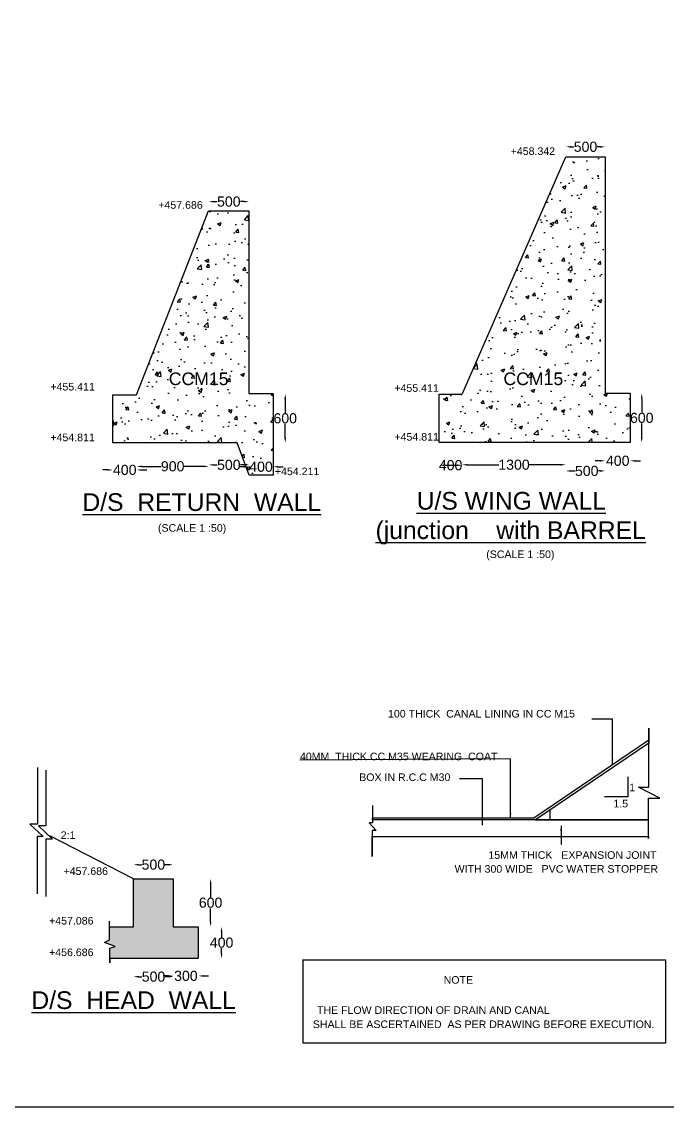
# Model space of a CAD drawing. Header units: inches. Extents: x 2054 to 2706, y -111 to 346.
# Drawn here: x 2296.1 to 2424, y -111.4 to 103.5 of the extents above; entities that cross this region are included whole.
import ezdxf

# ---------------------------------------------------------------- set-up
doc = ezdxf.new("R2010")
doc.units = ezdxf.units.IN
doc.header["$MEASUREMENT"] = 0
for name, color, linetype in [('DIMENSIONS', 7, 'Continuous'), ('DRAWING', 2, 'Continuous'), ('TEXT', 1, 'Continuous')]:
    doc.layers.add(name, color=color, linetype=linetype)
doc.styles.get("Standard").update_dxf_attribs({"font": 'arial.ttf', "height": 2})
doc.dimstyles.get("Standard").update_dxf_attribs({"dimtxt": 2, "dimasz": 1, "dimexe": 0.18, "dimexo": 0.0625, "dimgap": 0.09, "dimtad": 0, "dimtih": 1, "dimtoh": 1, "dimdec": 4, "dimzin": 0, "dimdsep": 46, "dimtxsty": 'Standard', "dimcen": 0.09, "dimse1": 1, "dimse2": 1, "dimadec": 0, "dimazin": 0, "dimtfac": 1, "dimtdec": 4, "dimtofl": 0, "dimtmove": 0, "dimatfit": 3, "dimfxl": 1, "dimtolj": 1, "dimtzin": 0, "dimarcsym": 0})
pattern_1 = [(50, (0, 0), (7.172602, -0.627521), [0.75, -8.25]), (355, (0, 0), (-1.387513, 7.521921), [0.6, -6.6]), (100.4514, (0.598, -0.052), (5.785094, 6.894395), [0.637402, -7.011421]), (46.1842, (0, 2), (10.67241, -1.65519), [1.125, -12.375]), (96.6356, (0.889, 1.862), (9.346627, 9.74118), [0.956103, -10.51713]), (351.1842, (0, 2), (9.34662, 9.741186), [0.9, -9.9]), (21, (1, 1.5), (5.96907, -4.026189), [0.75, -8.25]), (326, (1, 1.5), (2.433153, 7.2515), [0.6, -6.6]), (71.4514, (1.4974, 1.1645), (8.402226, 3.225305), [0.637402, -7.011421]), (37.5, (0, 0), (0.1215986, 3.3289385), [0, -6.52, 0, -6.7, 0, -6.625]), (7.5, (0, 0), (2.6306954, 3.944117), [0, -3.82, 0, -6.37, 0, -2.525]), (327.5, (-2.23, 0), (5.3382244, -0.2255487), [0, -2.5, 0, -7.8, 0, -10.35]), (317.5, (-3.23, 0), (5.831862, 1.00105), [0, -3.25, 0, -5.18, 0, -7.35])]

# ---------------------------------------------------------------- blocks, each defined once
blk = doc.blocks.new('*D65')
at = {"layer": 'Defpoints', "color": 0, "transparency": 16777216}
for p in [(2341.15, 67.89), (2333.17, 66.09), (2341.15, 66.09)]:
    blk.add_point(p, dxfattribs=at)
at = {"layer": 'DIMENSIONS', "color": 0, "lineweight": -2, "transparency": 16777216}
for p, q in [((2334.17, 67.89), (2334.86, 67.89)), ((2340.15, 67.89), (2339.45, 67.89))]:
    blk.add_line(p, q, dxfattribs=at)
at = {"layer": 'DIMENSIONS', "color": 0, "transparency": 16777216}
for points in [[(2334.17, 68.05), (2334.17, 67.72), (2333.17, 67.89)], [(2340.15, 68.05), (2340.15, 67.72), (2341.15, 67.89)]]:
    blk.add_solid(points, dxfattribs=at)
at = {"layer": 'DIMENSIONS', "color": 0, "transparency": 16777216, "insert": (2337.16, 67.89), "char_height": 2, "attachment_point": 5}
blk.add_mtext('\\A1;500', dxfattribs=at)
blk = doc.blocks.new('*D66')
at = {"layer": 'Defpoints', "color": 0, "transparency": 16777216}
for p in [(2318.91, 29.65), (2314.2, 20.16), (2318.91, 14.78)]:
    blk.add_point(p, dxfattribs=at)
at = {"layer": 'DIMENSIONS', "color": 0, "lineweight": -2, "transparency": 16777216}
for p, q in [((2313.2, 14.78), (2312.2, 14.78)), ((2319.91, 14.78), (2320.91, 14.78))]:
    blk.add_line(p, q, dxfattribs=at)
at = {"layer": 'DIMENSIONS', "color": 0, "transparency": 16777216}
for points in [[(2313.2, 14.94), (2313.2, 14.61), (2314.2, 14.78)], [(2319.91, 14.94), (2319.91, 14.61), (2318.91, 14.78)]]:
    blk.add_solid(points, dxfattribs=at)
at = {"layer": 'DIMENSIONS', "color": 0, "transparency": 16777216, "insert": (2316.55, 14.78), "char_height": 2, "attachment_point": 5}
blk.add_mtext('\\A1;400', dxfattribs=at)
blk = doc.blocks.new('*D67')
at = {"layer": 'Defpoints', "color": 0, "transparency": 16777216}
for p in [(2333.17, 66.16), (2318.91, 29.65), (2333.17, 15.49)]:
    blk.add_point(p, dxfattribs=at)
at = {"layer": 'DIMENSIONS', "color": 0, "lineweight": -2, "transparency": 16777216}
for p, q in [((2319.91, 15.49), (2323.74, 15.49)), ((2332.17, 15.49), (2328.33, 15.49))]:
    blk.add_line(p, q, dxfattribs=at)
at = {"layer": 'DIMENSIONS', "color": 0, "transparency": 16777216}
for points in [[(2319.91, 15.65), (2319.91, 15.32), (2318.91, 15.49)], [(2332.17, 15.65), (2332.17, 15.32), (2333.17, 15.49)]]:
    blk.add_solid(points, dxfattribs=at)
at = {"layer": 'DIMENSIONS', "color": 0, "transparency": 16777216, "insert": (2326.04, 15.49), "char_height": 2, "attachment_point": 5}
blk.add_mtext('\\A1;900', dxfattribs=at)
blk = doc.blocks.new('*D68')
at = {"layer": 'Defpoints', "color": 0, "transparency": 16777216}
for p in [(2333.17, 66.09), (2341.15, 66.09), (2341.15, 15.78)]:
    blk.add_point(p, dxfattribs=at)
at = {"layer": 'DIMENSIONS', "color": 0, "lineweight": -2, "transparency": 16777216}
for p, q in [((2334.17, 15.78), (2334.86, 15.78)), ((2340.15, 15.78), (2339.45, 15.78))]:
    blk.add_line(p, q, dxfattribs=at)
at = {"layer": 'DIMENSIONS', "color": 0, "transparency": 16777216}
for points in [[(2334.17, 15.94), (2334.17, 15.61), (2333.17, 15.78)], [(2340.15, 15.94), (2340.15, 15.61), (2341.15, 15.78)]]:
    blk.add_solid(points, dxfattribs=at)
at = {"layer": 'DIMENSIONS', "color": 0, "transparency": 16777216, "insert": (2337.16, 15.78), "char_height": 2, "attachment_point": 5}
blk.add_mtext('\\A1;500', dxfattribs=at)
blk = doc.blocks.new('*D69')
at = {"layer": 'Defpoints', "color": 0, "transparency": 16777216}
for p in [(2341.15, 29.9), (2345.91, 29.9), (2345.91, 15.41)]:
    blk.add_point(p, dxfattribs=at)
at = {"layer": 'DIMENSIONS', "color": 0, "lineweight": -2, "transparency": 16777216}
for p, q in [((2340.15, 15.41), (2339.15, 15.41)), ((2346.91, 15.41), (2347.91, 15.41))]:
    blk.add_line(p, q, dxfattribs=at)
at = {"layer": 'DIMENSIONS', "color": 0, "transparency": 16777216}
for points in [[(2340.15, 15.57), (2340.15, 15.24), (2341.15, 15.41)], [(2346.91, 15.57), (2346.91, 15.24), (2345.91, 15.41)]]:
    blk.add_solid(points, dxfattribs=at)
at = {"layer": 'DIMENSIONS', "color": 0, "transparency": 16777216, "insert": (2343.53, 15.41), "char_height": 2, "attachment_point": 5}
blk.add_mtext('\\A1;400', dxfattribs=at)
blk = doc.blocks.new('*D70')
at = {"layer": 'Defpoints', "color": 0, "transparency": 16777216}
for p in [(2345.91, 29.84), (2338.81, 20.15), (2348.33, 20.15)]:
    blk.add_point(p, dxfattribs=at)
at = {"layer": 'DIMENSIONS', "color": 0, "lineweight": -2, "transparency": 16777216}
for p, q in [((2348.33, 28.84), (2348.33, 26.11)), ((2348.33, 21.15), (2348.33, 23.88))]:
    blk.add_line(p, q, dxfattribs=at)
at = {"layer": 'DIMENSIONS', "color": 0, "transparency": 16777216}
for points in [[(2348.16, 28.84), (2348.5, 28.84), (2348.33, 29.84)], [(2348.16, 21.15), (2348.5, 21.15), (2348.33, 20.15)]]:
    blk.add_solid(points, dxfattribs=at)
at = {"layer": 'DIMENSIONS', "color": 0, "transparency": 16777216, "insert": (2348.33, 24.99), "char_height": 2, "attachment_point": 5}
blk.add_mtext('\\A1;600', dxfattribs=at)
blk = doc.blocks.new('*D71')
at = {"layer": 'Defpoints', "color": 0, "transparency": 16777216}
for p in [(2411.69, 78.73), (2403.9, 76.75), (2411.69, 76.75)]:
    blk.add_point(p, dxfattribs=at)
at = {"layer": 'DIMENSIONS', "color": 0, "lineweight": -2, "transparency": 16777216}
for p, q in [((2404.9, 78.73), (2405.5, 78.73)), ((2410.69, 78.73), (2410.09, 78.73))]:
    blk.add_line(p, q, dxfattribs=at)
at = {"layer": 'DIMENSIONS', "color": 0, "transparency": 16777216}
for points in [[(2404.9, 78.89), (2404.9, 78.56), (2403.9, 78.73)], [(2410.69, 78.89), (2410.69, 78.56), (2411.69, 78.73)]]:
    blk.add_solid(points, dxfattribs=at)
at = {"layer": 'DIMENSIONS', "color": 0, "transparency": 16777216, "insert": (2407.79, 78.73), "char_height": 2, "attachment_point": 5}
blk.add_mtext('\\A1;500', dxfattribs=at)
blk = doc.blocks.new('*D72')
at = {"layer": 'Defpoints', "color": 0, "transparency": 16777216}
for p in [(2416.65, 29.96), (2416.65, 20.2), (2418.93, 20.2)]:
    blk.add_point(p, dxfattribs=at)
at = {"layer": 'DIMENSIONS', "color": 0, "lineweight": -2, "transparency": 16777216}
for p, q in [((2418.93, 28.96), (2418.93, 26.19)), ((2418.93, 21.2), (2418.93, 23.97))]:
    blk.add_line(p, q, dxfattribs=at)
at = {"layer": 'DIMENSIONS', "color": 0, "transparency": 16777216}
for points in [[(2418.76, 28.96), (2419.09, 28.96), (2418.93, 29.96)], [(2418.76, 21.2), (2419.09, 21.2), (2418.93, 20.2)]]:
    blk.add_solid(points, dxfattribs=at)
at = {"layer": 'DIMENSIONS', "color": 0, "transparency": 16777216, "insert": (2418.93, 25.08), "char_height": 2, "attachment_point": 5}
blk.add_mtext('\\A1;600', dxfattribs=at)
blk = doc.blocks.new('*D73')
at = {"layer": 'Defpoints', "color": 0, "transparency": 16777216}
for p in [(2383.37, 29.8), (2378.79, 20.2), (2383.37, 15.71)]:
    blk.add_point(p, dxfattribs=at)
at = {"layer": 'DIMENSIONS', "color": 0, "lineweight": -2, "transparency": 16777216}
blk.add_line((2379.79, 15.71), (2382.37, 15.71), dxfattribs=at)
at = {"layer": 'DIMENSIONS', "color": 0, "transparency": 16777216}
for points in [[(2379.79, 15.88), (2379.79, 15.55), (2378.79, 15.71)], [(2382.37, 15.88), (2382.37, 15.55), (2383.37, 15.71)]]:
    blk.add_solid(points, dxfattribs=at)
at = {"layer": 'DIMENSIONS', "color": 0, "transparency": 16777216, "insert": (2381.08, 15.71), "char_height": 2, "attachment_point": 5}
blk.add_mtext('\\A1;400', dxfattribs=at)
blk = doc.blocks.new('*D74')
at = {"layer": 'Defpoints', "color": 0, "transparency": 16777216}
for p in [(2403.9, 76.81), (2383.37, 29.74), (2403.9, 15.81)]:
    blk.add_point(p, dxfattribs=at)
at = {"layer": 'DIMENSIONS', "color": 0, "lineweight": -2, "transparency": 16777216}
for p, q in [((2384.37, 15.81), (2390.65, 15.81)), ((2402.9, 15.81), (2396.61, 15.81))]:
    blk.add_line(p, q, dxfattribs=at)
at = {"layer": 'DIMENSIONS', "color": 0, "transparency": 16777216}
for points in [[(2384.37, 15.98), (2384.37, 15.64), (2383.37, 15.81)], [(2402.9, 15.98), (2402.9, 15.64), (2403.9, 15.81)]]:
    blk.add_solid(points, dxfattribs=at)
at = {"layer": 'DIMENSIONS', "color": 0, "transparency": 16777216, "insert": (2393.63, 15.81), "char_height": 2, "attachment_point": 5}
blk.add_mtext('\\A1;1300', dxfattribs=at)
blk = doc.blocks.new('*D75')
at = {"layer": 'Defpoints', "color": 0, "transparency": 16777216}
for p in [(2411.69, 29.96), (2403.9, 20.2), (2411.69, 14.58)]:
    blk.add_point(p, dxfattribs=at)
at = {"layer": 'DIMENSIONS', "color": 0, "lineweight": -2, "transparency": 16777216}
for p, q in [((2404.9, 14.58), (2405.73, 14.58)), ((2410.69, 14.58), (2410.33, 14.58))]:
    blk.add_line(p, q, dxfattribs=at)
at = {"layer": 'DIMENSIONS', "color": 0, "transparency": 16777216}
for points in [[(2404.9, 14.75), (2404.9, 14.41), (2403.9, 14.58)], [(2410.69, 14.75), (2410.69, 14.41), (2411.69, 14.58)]]:
    blk.add_solid(points, dxfattribs=at)
at = {"layer": 'DIMENSIONS', "color": 0, "transparency": 16777216, "insert": (2408.03, 14.58), "char_height": 2, "attachment_point": 5}
blk.add_mtext('\\A1;500', dxfattribs=at)
blk = doc.blocks.new('*D76')
at = {"layer": 'Defpoints', "color": 0, "transparency": 16777216}
for p in [(2411.69, 29.9), (2416.65, 29.9), (2416.65, 16.59)]:
    blk.add_point(p, dxfattribs=at)
at = {"layer": 'DIMENSIONS', "color": 0, "lineweight": -2, "transparency": 16777216}
for p, q in [((2410.69, 16.59), (2409.69, 16.59)), ((2417.65, 16.59), (2418.65, 16.59))]:
    blk.add_line(p, q, dxfattribs=at)
at = {"layer": 'DIMENSIONS', "color": 0, "transparency": 16777216}
for points in [[(2410.69, 16.75), (2410.69, 16.42), (2411.69, 16.59)], [(2417.65, 16.75), (2417.65, 16.42), (2416.65, 16.59)]]:
    blk.add_solid(points, dxfattribs=at)
at = {"layer": 'DIMENSIONS', "color": 0, "transparency": 16777216, "insert": (2414.17, 16.59), "char_height": 2, "attachment_point": 5}
blk.add_mtext('\\A1;400', dxfattribs=at)
blk = doc.blocks.new('*D85')
at = {"layer": 'Defpoints', "color": 0, "transparency": 16777216}
for p in [(2326.13, -63.34), (2318.3, -66.14), (2326.13, -66.14)]:
    blk.add_point(p, dxfattribs=at)
at = {"layer": 'DIMENSIONS', "color": 0, "lineweight": -2, "transparency": 16777216}
for p, q in [((2319.3, -63.34), (2319.92, -63.34)), ((2325.13, -63.34), (2324.51, -63.34))]:
    blk.add_line(p, q, dxfattribs=at)
at = {"layer": 'DIMENSIONS', "color": 0, "transparency": 16777216}
for points in [[(2319.3, -63.18), (2319.3, -63.51), (2318.3, -63.34)], [(2325.13, -63.18), (2325.13, -63.51), (2326.13, -63.34)]]:
    blk.add_solid(points, dxfattribs=at)
at = {"layer": 'DIMENSIONS', "color": 0, "transparency": 16777216, "insert": (2322.22, -63.34), "char_height": 2, "attachment_point": 5}
blk.add_mtext('\\A1;500', dxfattribs=at)
blk = doc.blocks.new('*D86')
at = {"layer": 'Defpoints', "color": 0, "transparency": 16777216}
for p in [(2326.13, -66.14), (2326.13, -75.61), (2333.55, -75.61)]:
    blk.add_point(p, dxfattribs=at)
at = {"layer": 'DIMENSIONS', "color": 0, "lineweight": -2, "transparency": 16777216}
for p, q in [((2333.55, -67.14), (2333.55, -69.76)), ((2333.55, -74.61), (2333.55, -71.99))]:
    blk.add_line(p, q, dxfattribs=at)
at = {"layer": 'DIMENSIONS', "color": 0, "transparency": 16777216}
for points in [[(2333.39, -67.14), (2333.72, -67.14), (2333.55, -66.14)], [(2333.39, -74.61), (2333.72, -74.61), (2333.55, -75.61)]]:
    blk.add_solid(points, dxfattribs=at)
at = {"layer": 'DIMENSIONS', "color": 0, "transparency": 16777216, "insert": (2333.55, -70.87), "char_height": 2, "attachment_point": 5}
blk.add_mtext('\\A1;600', dxfattribs=at)
blk = doc.blocks.new('*D87')
at = {"layer": 'Defpoints', "color": 0, "transparency": 16777216}
for p in [(2331.06, -75.61), (2331.06, -81.94), (2335.73, -81.94)]:
    blk.add_point(p, dxfattribs=at)
at = {"layer": 'DIMENSIONS', "color": 0, "lineweight": -2, "transparency": 16777216}
for p, q in [((2335.73, -76.61), (2335.73, -77.67)), ((2335.73, -80.94), (2335.73, -79.89))]:
    blk.add_line(p, q, dxfattribs=at)
at = {"layer": 'DIMENSIONS', "color": 0, "transparency": 16777216}
for points in [[(2335.56, -76.61), (2335.89, -76.61), (2335.73, -75.61)], [(2335.56, -80.94), (2335.89, -80.94), (2335.73, -81.94)]]:
    blk.add_solid(points, dxfattribs=at)
at = {"layer": 'DIMENSIONS', "color": 0, "transparency": 16777216, "insert": (2335.73, -78.78), "char_height": 2, "attachment_point": 5}
blk.add_mtext('\\A1;400', dxfattribs=at)
blk = doc.blocks.new('*D88')
at = {"layer": 'Defpoints', "color": 0, "transparency": 16777216}
for p in [(2318.3, -75.62), (2326.19, -75.61), (2326.19, -85.51)]:
    blk.add_point(p, dxfattribs=at)
at = {"layer": 'DIMENSIONS', "color": 0, "lineweight": -2, "transparency": 16777216}
for p, q in [((2319.3, -85.51), (2319.95, -85.51)), ((2325.19, -85.51), (2324.54, -85.51))]:
    blk.add_line(p, q, dxfattribs=at)
at = {"layer": 'DIMENSIONS', "color": 0, "transparency": 16777216}
for points in [[(2319.3, -85.35), (2319.3, -85.68), (2318.3, -85.51)], [(2325.19, -85.35), (2325.19, -85.68), (2326.19, -85.51)]]:
    blk.add_solid(points, dxfattribs=at)
at = {"layer": 'DIMENSIONS', "color": 0, "transparency": 16777216, "insert": (2322.25, -85.51), "char_height": 2, "attachment_point": 5}
blk.add_mtext('\\A1;500', dxfattribs=at)
blk = doc.blocks.new('*D89')
at = {"layer": 'Defpoints', "color": 0, "transparency": 16777216}
for p in [(2326.19, -75.67), (2331.13, -75.61), (2331.13, -85.36)]:
    blk.add_point(p, dxfattribs=at)
at = {"layer": 'DIMENSIONS', "color": 0, "lineweight": -2, "transparency": 16777216}
for p, q in [((2325.19, -85.36), (2324.19, -85.36)), ((2332.13, -85.36), (2333.13, -85.36))]:
    blk.add_line(p, q, dxfattribs=at)
at = {"layer": 'DIMENSIONS', "color": 0, "transparency": 16777216}
for points in [[(2325.19, -85.2), (2325.19, -85.53), (2326.19, -85.36)], [(2332.13, -85.2), (2332.13, -85.53), (2331.13, -85.36)]]:
    blk.add_solid(points, dxfattribs=at)
at = {"layer": 'DIMENSIONS', "color": 0, "transparency": 16777216, "insert": (2328.66, -85.36), "char_height": 2, "attachment_point": 5}
blk.add_mtext('\\A1;300', dxfattribs=at)

msp = doc.modelspace()

# ---------------------------------------------------------------- hatches: boundary and pattern name
at = {"layer": 'DIMENSIONS'}
h = msp.add_hatch(dxfattribs=at)
h.set_pattern_fill('AR-CONC', color=0, style=0)
h.set_pattern_definition(pattern_1)
h.paths.add_polyline_path([(2411.69115, 76.75142), (2403.89625, 76.75142), (2383.36935, 29.8031), (2378.7916, 29.8031), (2378.7916, 20.20318), (2416.64662, 20.20318), (2416.64662, 29.95947), (2411.69115, 29.95947)])
h.paths.add_polyline_path([(2390.89525, 30.88203), (2404.02622, 30.88203), (2404.02622, 34.75993), (2390.89525, 34.75993)], flags=24)
h = msp.add_hatch(dxfattribs=at)
h.set_pattern_fill('AR-CONC', color=0, style=0)
h.set_pattern_definition(pattern_1)
h.paths.add_polyline_path([(2341.15124, 66.09411), (2333.16583, 66.09411), (2318.90943, 29.6469), (2314.19781, 29.6469), (2314.19781, 20.16421), (2338.81462, 20.14781), (2341.195, 13.77939), (2345.91434, 13.77939), (2345.91434, 15.56849), (2345.91434, 29.90309), (2341.15124, 29.90309)])
h.paths.add_polyline_path([(2340.78654, 16.9277), (2346.27904, 16.9277), (2346.27904, 13.8854), (2340.78654, 13.8854)], flags=9)
h.paths.add_polyline_path([(2324.61996, 30.88203), (2337.75093, 30.88203), (2337.75093, 34.75993), (2324.61996, 34.75993)], flags=24)
h = msp.add_hatch(dxfattribs=at)
h.set_pattern_fill('AR-CONC', color=0, style=0)
h.set_pattern_definition(pattern_1)
h.paths.add_polyline_path([(2095.39704, -36.22102), (2084.20285, -36.22102), (2084.02051, -41.48878), (2084.02051, -72.83614), (2079.31828, -72.83614), (2079.31828, -83.97955), (2185.21993, -83.97955), (2185.21993, -72.60613), (2116.54944, -72.60613)])
h.paths.add_polyline_path([(2280.11677, -86.49174), (2282.44664, -86.49174), (2282.44664, -84.9598), (2211.41304, -84.9598), (2211.41304, -91.35326), (2282.57442, -91.35326), (2282.57442, -88.94656), (2284.94429, -88.94656)])
h.paths.add_polyline_path([(2219.3562, -64.86876), (2211.41304, -64.86876), (2211.41304, -84.9598), (2228.85625, -84.9598)])
h.paths.add_polyline_path([(2331.06459, -75.61054), (2326.13078, -75.61054), (2326.13078, -66.13913), (2318.30112, -66.13913), (2318.30112, -75.62317), (2313.56421, -75.62317), (2313.56421, -78.23683), (2312.51461, -78.71964), (2314.64141, -79.5611), (2313.57801, -79.89218), (2313.57801, -81.94312), (2331.06459, -81.94312)])
h.paths.add_polyline_path([(2134.28361, -78.53941), (2142.74439, -78.53941), (2142.74439, -76.21267), (2134.28361, -76.21267)], flags=24)
h.paths.add_polyline_path([(2087.46501, -68.41491), (2100.59598, -68.41491), (2100.59598, -64.53701), (2087.46501, -64.53701)], flags=24)
h.paths.add_polyline_path([(2088.48885, -63.90422), (2099.87272, -63.90422), (2099.87272, -60.02377), (2088.48885, -60.02377)], flags=24)
h.paths.add_polyline_path([(2242.9363, -91.31265), (2252.50059, -91.31265), (2252.50059, -89.01507), (2242.9363, -89.01507)], flags=24)
h.paths.add_polyline_path([(2216.74583, -80.27014), (2223.52346, -80.27014), (2223.52346, -83.31243), (2216.74583, -83.31243)], flags=24)

# ---------------------------------------------------------------- linework, layer by layer
at = {"layer": 'DIMENSIONS', "color": 0}
msp.add_lwpolyline([(2705.2067, -111.35752), (2054.45622, -111.35752), (2054.45622, 345.92693), (2705.2067, 345.92693)], close=True, dxfattribs=at)
at = {"layer": 'DIMENSIONS'}
for points in [[(2416.17448, -45.9322), (2416.17448, -49.94605), (2411.543, -49.94605)], [(2400.70085, -52.57304), (2400.70085, -54.46824)]]:
    msp.add_lwpolyline(points, dxfattribs=at)
at = {"layer": 'DRAWING', "color": 0}
for points in [[(2383.41471, 29.90685), (2403.89625, 76.75142), (2411.69115, 76.75142), (2411.69115, 29.95947), (2416.64662, 29.95947), (2416.64662, 20.20318), (2378.7916, 20.20318), (2378.7916, 29.8031), (2383.36935, 29.8031)], [(2333.16583, 66.09411), (2341.15124, 66.09411), (2341.15124, 29.90309), (2345.91434, 29.90309), (2345.91434, 15.56849), (2345.91434, 13.77939), (2341.195, 13.77939), (2338.81462, 20.14781), (2314.19781, 20.16421), (2314.19781, 29.6469), (2318.90943, 29.6469), (2333.16583, 66.09411)], [(2365.62583, -51.64064), (2365.62583, -55.07901), (2364.94616, -55.07901), (2366.32183, -56.59586), (2365.52382, -56.59586), (2365.52382, -61.72422), (2365.52382, -57.75403), (2420.28491, -57.75403), (2420.28491, -58.16508), (2420.28491, -50.15478), (2422.48293, -50.15478), (2418.27111, -47.99922), (2420.34045, -47.99922), (2420.34045, -36.35571), (2420.34045, -39.31205), (2397.89405, -54.46824), (2420.28491, -54.46824), (2365.62583, -54.46824), (2365.62583, -54.09026), (2397.56936, -54.09026), (2420.34045, -38.61171)], [(2299.26757, -44.11425), (2299.26757, -55.31472), (2297.72892, -55.31472), (2300.39708, -57.76698), (2299.24047, -57.76698), (2299.24047, -69.1082)], [(2300.94118, -44.61729), (2300.94118, -55.67164), (2299.46388, -55.67164), (2302.23193, -58.26468), (2300.93789, -58.26468), (2300.93789, -69.61414)], [(2313.56421, -75.62317), (2313.56421, -75.62317), (2318.30112, -75.62317), (2318.30112, -66.13913), (2301.70189, -57.63481)], [(2318.30112, -66.13913), (2326.13078, -66.13913), (2326.13078, -75.61054), (2331.06459, -75.61054), (2331.06459, -81.94312)], [(2331.02352, -81.94312), (2313.57801, -81.94312), (2313.57801, -82.77524), (2313.57801, -79.89218), (2314.64141, -79.5611), (2312.51461, -78.71964), (2313.56421, -78.23683), (2313.56421, -74.5472)], [(2351.75816, -82.14123), (2423.60009, -82.14123), (2423.60009, -98.63868), (2351.89398, -98.63868), (2351.89398, -82.14123)]]:
    msp.add_lwpolyline(points, dxfattribs=at)

# ---------------------------------------------------------------- texts
at = {"layer": 'TEXT', "color": 0}
for s, height, p in [('+458.342', 1.5, (2392.97336, 77.12588)), ('+457.686', 1.5, (2323.20036, 66.47573)), ('CCM15', 2.5, (2325.26627, 31.57098)), ('CCM15', 2.5, (2391.54157, 31.57098)), ('+455.411', 1.5, (2301.82459, 30.5015)), ('+455.411', 1.5, (2369.9437, 30.2502)), ('+454.811', 1.5, (2301.82459, 20.46731)), ('+454.811', 1.5, (2369.9498, 20.57975)), ('+454.211', 1.5, (2346.27896, 13.7505)), ('%%UD/S  RETURN  WALL', 3.5, (2308.16519, 6.66733)), ('%%UU/S WING WALL', 3.5, (2374.35627, 6.92737)), ('%%U(junction    with BARREL', 3.5, (2366.20674, 1.11144)), ('(SCALE 1 :50)', 1.5, (2323.13627, 2.55286)), ('(SCALE 1 :50)', 1.5, (2388.13065, -2.65905)), ('100 THICK  CANAL LINING IN CC M15', 1.5, (2368.68081, -34.21477)), ('40MM  THICK CC M35 WEARING  COAT', 1.5, (2351.24605, -42.67553)), ('BOX IN R.C.C M30', 1.5, (2362.9781, -46.78164)), ('1', 1.5, (2416.43797, -48.81771)), ('1.5', 1.5, (2413.3054, -51.99601)), ('2:1', 1.5, (2303.87284, -58.25246)), ('15MM THICK   EXPANSION JOINT', 1.5, (2388.5603, -62.18452)), ('+457.686', 1.5, (2304.43219, -65.3666)), ('WITH 300 WIDE   PVC WATER STOPPER', 1.5, (2381.87239, -64.92982)), ('+457.086', 1.5, (2301.56727, -75.18778)), ('+456.686', 1.5, (2301.56795, -81.43727)), ('NOTE', 1.5, (2379.69919, -86.8975)), ('%%UD/S  HEAD  WALL', 3.5, (2298.05921, -91.90428)), ('THE FLOW DIRECTION OF DRAIN AND CANAL', 1.5, (2354.61255, -92.87458)), ('SHALL BE ASCERTAINED  AS PER DRAWING BEFORE EXECUTION.', 1.5, (2353.79684, -95.67535))]:
    msp.add_text(s, height=height, dxfattribs=at).set_placement(p)

# ---------------------------------------------------------------- dimensions: what is measured, and where the dimension line sits
at = {"layer": 'DIMENSIONS', "color": 0}
for base, p1, p2, text, picture, middle in [((2411.69115, 78.72668), (2403.89625, 76.75142), (2411.69115, 76.75142), '500', '*D71', (2407.7937, 78.72668)), ((2403.89625, 15.81162), (2383.36935, 29.7406), (2403.89625, 76.81392), '1300', '*D74', (2393.6328, 15.81162)), ((2341.15124, 67.88621), (2333.16583, 66.09411), (2341.15124, 66.09411), '500', '*D65', (2337.15854, 67.88621)), ((2333.16583, 15.48562), (2318.90943, 29.6469), (2333.16583, 66.15661), '900', '*D67', (2326.03763, 15.48562)), ((2341.15124, 15.77734), (2333.16583, 66.09411), (2341.15124, 66.09411), '500', '*D68', (2337.15854, 15.77734)), ((2318.90943, 14.77632), (2314.19781, 20.16421), (2318.90943, 29.6469), '400', '*D66', (2316.55362, 14.77632)), ((2345.91434, 15.40655), (2341.15124, 29.90309), (2345.91434, 29.90309), '400', '*D69', (2343.53279, 15.40655)), ((2416.64662, 16.58644), (2411.69115, 29.89697), (2416.64662, 29.89697), '400', '*D76', (2414.16889, 16.58644)), ((2326.13078, -63.34236), (2318.30112, -66.13913), (2326.13078, -66.13913), '500', '*D85', (2322.21595, -63.34236)), ((2326.19328, -85.51421), (2318.30112, -75.62317), (2326.19328, -75.61054), '500', '*D88', (2322.2472, -85.51421)), ((2331.12709, -85.36228), (2326.19328, -75.67304), (2331.12709, -75.61054), '300', '*D89', (2328.66019, -85.36228))]:
    dim = msp.add_linear_dim(base=base, p1=p1, p2=p2, text=text, dimstyle='Standard', dxfattribs=at)
    dim.commit()
    dim.dimension.update_dxf_attribs({"geometry": picture, "text_midpoint": middle})
for base, p1, p2, text, picture, middle in [((2348.33064, 20.14781), (2345.91434, 29.84059), (2338.81462, 20.14781), '600', '*D70', (2348.33064, 24.9942)), ((2418.92724, 20.20318), (2416.64662, 29.95947), (2416.64662, 20.20318), '600', '*D72', (2418.92724, 25.08132)), ((2333.55387, -75.61054), (2326.13078, -66.13913), (2326.13078, -75.61054), '600', '*D86', (2333.55387, -70.87484)), ((2335.72819, -81.94312), (2331.06459, -75.61054), (2331.06459, -81.94312), '400', '*D87', (2335.72819, -78.77683))]:
    dim = msp.add_linear_dim(base=base, p1=p1, p2=p2, angle=90, text=text, dimstyle='Standard', dxfattribs=at)
    dim.commit()
    dim.dimension.update_dxf_attribs({"geometry": picture, "text_midpoint": middle})
for base, p1, p2, text, picture, middle in [((2383.36935, 15.71207), (2378.7916, 20.20318), (2383.36935, 29.8031), '400', '*D73', (2381.08048, 15.71207)), ((2411.69115, 14.58037), (2403.89625, 20.20318), (2411.69115, 29.95947), '500', '*D75', (2408.02959, 14.58037))]:
    dim = msp.add_linear_dim(base=base, p1=p1, p2=p2, text=text, dimstyle='Standard', dxfattribs=at)
    dim.commit()
    dim.dimension.update_dxf_attribs({"geometry": picture, "text_midpoint": middle, "dimtype": 160})

# ---------------------------------------------------------------- leaders
for points in [[(2413.12503, -43.51636), (2413.12503, -34.51454), (2409.04161, -34.51454)], [(2392.95537, -54.09026), (2392.95537, -42.38754), (2351.24605, -42.67553)], [(2387.36628, -55.51714), (2387.36628, -46.32404), (2382.80953, -46.32404)], [(2402.94109, -55.66716), (2402.94109, -59.35195)]]:
    msp.add_leader(points, dimstyle='Standard', override={"dimgap": 0.09, "dimtad": 0}, dxfattribs=at)

doc.saveas('drawing.dxf')
